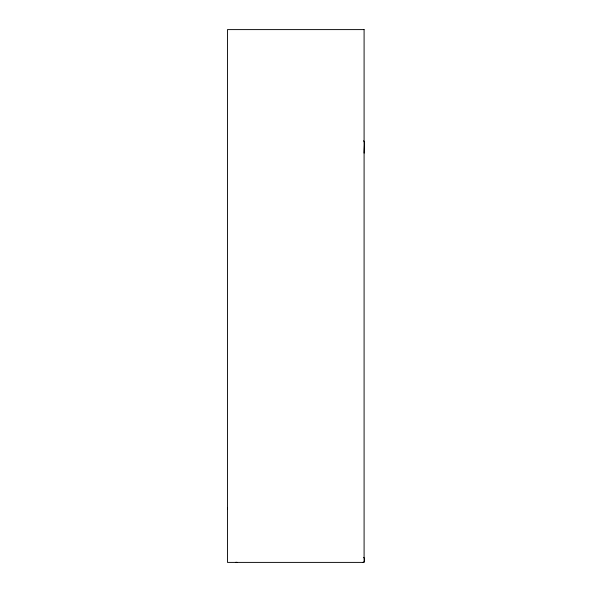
<?xml version="1.0" encoding="UTF-8"?>
<svg xmlns="http://www.w3.org/2000/svg" width="592" height="592" viewBox="0 0 592 592"><rect width="100%" height="100%" fill="white"/><g stroke="black" fill="none" stroke-linecap="round" stroke-linejoin="round"><path stroke-width="0.89" d="M364.117 153.099L364.524 143.16A3.663 3.663 0 0 0 363.643 140.785M227.476 509.039A5.987 5.987 0 0 1 227.543 507.64M362.815 562.4A1.709 1.709 0 0 0 364.524 560.691L364.524 558.981A1.709 1.709 0 0 0 363.666 557.509M237.296 562.4A5.121 5.121 0 0 1 235.971 562.222M364.095 29.6L227.476 29.6L227.476 562.4L364.095 562.4L364.095 29.6"/></g></svg>
